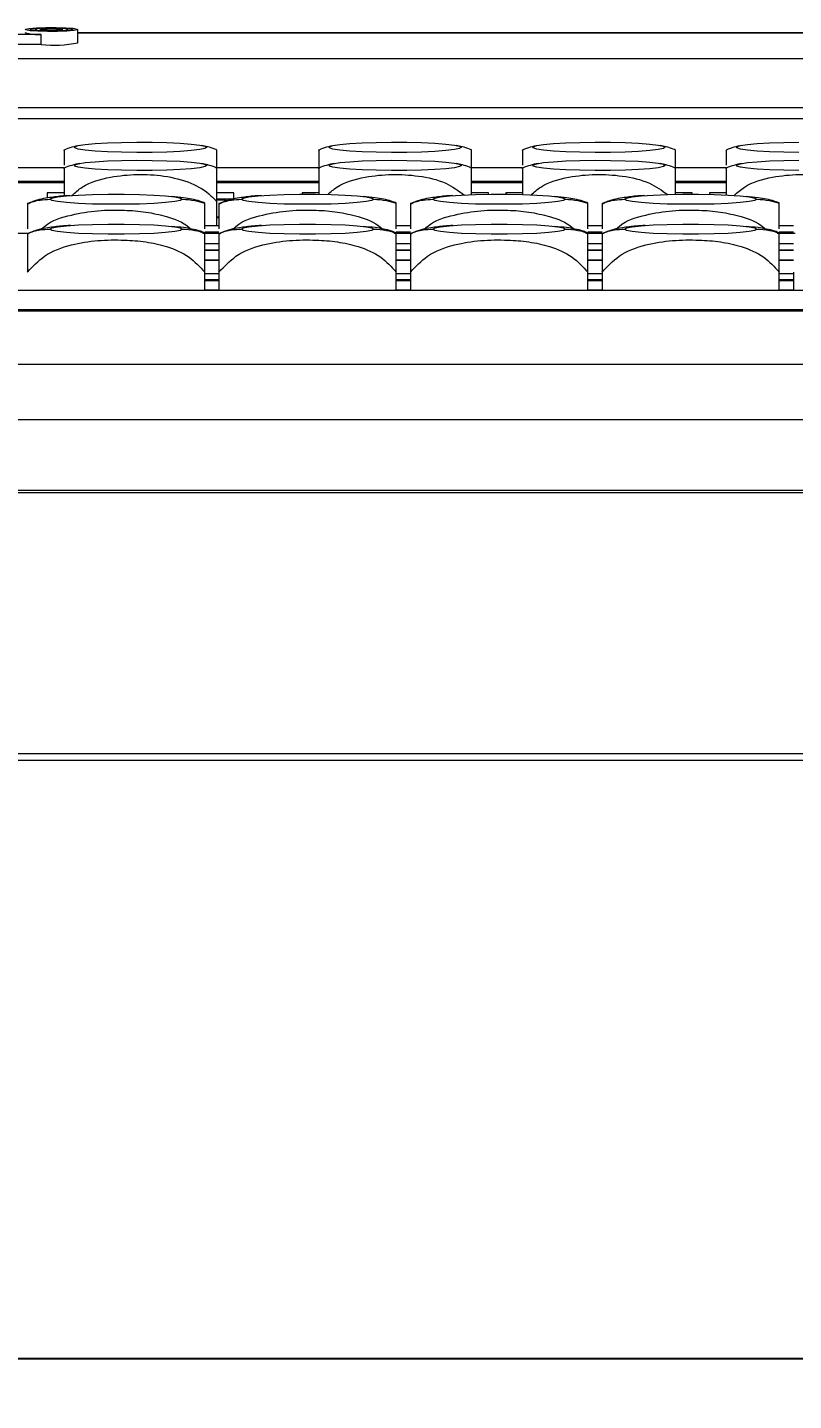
# Model space of a CAD drawing. Header units: millimetres. Extents: x 34 to 261, y 11 to 208.
# Drawn here: x 46.77 to 61.81, y 10.83 to 37.78 of the extents above; entities that cross this region are included whole.
import ezdxf

# ---------------------------------------------------------------- set-up
doc = ezdxf.new("R2010")
doc.units = ezdxf.units.MM
doc.styles.add('SLDTEXTSTYLE0', font='TXT', dxfattribs={"width": 0.75})
doc.dimstyles.new('SLDDIMSTYLE1', dxfattribs={"dimtxt": 3.96875, "dimasz": 3.302, "dimexe": 0, "dimexo": 0.0625, "dimgap": 0.992188, "dimtad": 1, "dimlfac": 5, "dimrnd": 1e-09, "dimzin": 4, "dimdsep": 46, "dimtxsty": 'SLDTEXTSTYLE0', "dimsah": 1, "dimcen": 0.09, "dimadec": 0, "dimazin": 1, "dimtfac": 1, "dimtofl": 0, "dimtmove": 0, "dimatfit": 3, "dimfxl": 1, "dimfrac": 2, "dimtolj": 1, "dimtzin": 12, "dimarcsym": 0})

# ---------------------------------------------------------------- blocks, each defined once
blk = doc.blocks.new('_D_1')
for p, q in [((37.543, 22.878), (37.543, 10.832)), ((117.643, 22.878), (117.643, 10.832)), ((117.643, 11.651), (37.543, 11.651))]:
    blk.add_line(p, q)
for points in [[(37.543, 11.651), (40.845, 11.143), (40.845, 12.159)], [(117.643, 11.651), (114.341, 12.159), (114.341, 11.143)]]:
    blk.add_solid(points)
at = {"insert": (69.453, 16.767), "char_height": 3.9688, "attachment_point": 1, "style": 'SLDTEXTSTYLE0'}
blk.add_mtext('400.50', dxfattribs=at)

msp = doc.modelspace()

# ---------------------------------------------------------------- linework, layer by layer
at = {"color": 7, "linetype": 'Continuous', "lineweight": 15}
for p, q in [((46.9219, 37.7454), (46.9219, 37.7244)), ((47.5619, 37.7244), (47.5619, 37.7454)), ((47.7619, 37.4862), (47.7619, 37.7454)), ((47.0419, 37.6485), (46.4219, 37.6485)), ((47.0419, 37.4491), (47.0419, 37.6485)), ((92.1919, 37.6777), (47.7619, 37.6777)), ((47.0419, 37.4491), (46.4219, 37.4491)), ((47.4919, 34.7587), (42.4919, 34.7587)), ((44.8819, 34.7402), (47.4919, 34.7402)), ((47.4919, 34.5363), (47.1619, 34.5363)), ((47.1619, 34.5363), (47.1619, 34.436)), ((52.4919, 34.7587), (50.4919, 34.7587)), ((50.4919, 34.7402), (52.4919, 34.7402)), ((50.8219, 34.5363), (50.4919, 34.5363)), ((50.8219, 34.4088), (50.8219, 34.5363)), ((52.1619, 34.5363), (52.1619, 34.5129)), ((52.4919, 34.5363), (52.1619, 34.5363)), ((56.4919, 34.7587), (55.4919, 34.7587)), ((55.4919, 34.7402), (56.4919, 34.7402)), ((55.8219, 34.5363), (55.4919, 34.5363)), ((55.8219, 34.5119), (55.8219, 34.5363)), ((56.1619, 34.5363), (56.1619, 34.5127)), ((56.4919, 34.5363), (56.1619, 34.5363)), ((60.4919, 34.7587), (59.4919, 34.7587)), ((59.4919, 34.7402), (60.4919, 34.7402)), ((59.4919, 34.5105), (59.4919, 34.7181)), ((59.8219, 34.5363), (59.4919, 34.5363)), ((59.8219, 34.5132), (59.8219, 34.5363)), ((60.1619, 34.5363), (60.1619, 34.5091)), ((60.4919, 34.5363), (60.1619, 34.5363)), ((50.8219, 34.4167), (50.4919, 34.4167)), ((50.4919, 34.4043), (50.6619, 34.4043)), ((50.4919, 33.8985), (50.4919, 34.3629)), ((50.6619, 34.4043), (50.6619, 34.3652)), ((50.5319, 34.0615), (50.4919, 34.0615)), ((50.5319, 34.0491), (50.4919, 34.0491)), ((46.4519, 33.7449), (46.8069, 33.7449)), ((50.2119, 33.7449), (50.5669, 33.7449)), ((50.2519, 33.8985), (50.5319, 33.8985)), ((50.5319, 33.7634), (50.2519, 33.7634)), ((53.9719, 33.7449), (54.3269, 33.7449)), ((54.0119, 33.8985), (54.2919, 33.8985)), ((54.2919, 33.7634), (54.0119, 33.7634)), ((57.7319, 33.7449), (58.0869, 33.7449)), ((57.7719, 33.8985), (58.0519, 33.8985)), ((58.0519, 33.7634), (57.7719, 33.7634)), ((61.4919, 33.7449), (61.8469, 33.7449)), ((61.5319, 33.8985), (61.8119, 33.8985)), ((61.8119, 33.7634), (61.5319, 33.7634)), ((50.2519, 33.571), (50.2519, 33.6765)), ((50.2519, 33.2159), (50.2519, 33.571)), ((50.5319, 33.5356), (50.2519, 33.5356)), ((54.0119, 33.571), (54.0119, 33.6765)), ((54.2919, 33.5356), (54.0119, 33.5356)), ((57.7719, 33.571), (57.7719, 33.6765)), ((57.7719, 33.2159), (57.7719, 33.571)), ((58.0519, 33.5356), (57.7719, 33.5356)), ((61.5319, 33.571), (61.5319, 33.6765)), ((61.8119, 33.5356), (61.5319, 33.5356)), ((50.5319, 33.416), (50.2519, 33.416)), ((50.5319, 33.4036), (50.2519, 33.4036)), ((50.2519, 33.2241), (50.5319, 33.2241)), ((50.2519, 33.2159), (50.5319, 33.2159)), ((54.2919, 33.416), (54.0119, 33.416)), ((54.2919, 33.4036), (54.0119, 33.4036)), ((54.0119, 33.2241), (54.2919, 33.2241)), ((54.0119, 33.2159), (54.2919, 33.2159)), ((58.0519, 33.416), (57.7719, 33.416)), ((58.0519, 33.4036), (57.7719, 33.4036)), ((57.7719, 33.2241), (58.0519, 33.2241)), ((57.7719, 33.2159), (58.0519, 33.2159)), ((61.8119, 33.416), (61.5319, 33.416)), ((61.8119, 33.4036), (61.5319, 33.4036)), ((61.5319, 33.2241), (61.8119, 33.2241)), ((61.5319, 33.2159), (61.8119, 33.2159)), ((50.2519, 32.6291), (50.2519, 32.9841)), ((50.5319, 32.9488), (50.2519, 32.9488)), ((50.5319, 32.9841), (50.5319, 32.6291)), ((54.0119, 32.6291), (54.0119, 32.9841)), ((54.2919, 32.9488), (54.0119, 32.9488)), ((54.2919, 32.9841), (54.2919, 32.6291)), ((57.7719, 32.6291), (57.7719, 32.9841)), ((58.0519, 32.9488), (57.7719, 32.9488)), ((58.0519, 32.9841), (58.0519, 32.6291)), ((61.5319, 32.6291), (61.5319, 32.9841)), ((61.8119, 32.9488), (61.5319, 32.9488)), ((61.8119, 32.9841), (61.8119, 32.6291)), ((38.9219, 32.6291), (88.1819, 32.6291)), ((50.5319, 32.8291), (50.2519, 32.8291)), ((50.2519, 32.8168), (50.5319, 32.8168)), ((50.2519, 32.6373), (50.5319, 32.6373)), ((54.2919, 32.8291), (54.0119, 32.8291)), ((54.0119, 32.8168), (54.2919, 32.8168)), ((54.0119, 32.6373), (54.2919, 32.6373)), ((58.0519, 32.8291), (57.7719, 32.8291)), ((57.7719, 32.8168), (58.0519, 32.8168)), ((57.7719, 32.6373), (58.0519, 32.6373)), ((61.8119, 32.8291), (61.5319, 32.8291)), ((61.5319, 32.8168), (61.8119, 32.8168)), ((61.5319, 32.6373), (61.8119, 32.6373)), ((89.7919, 32.2438), (37.3119, 32.2438)), ((37.3119, 32.2253), (117.8719, 32.2253)), ((37.3119, 31.1761), (117.8719, 31.1761)), ((117.8719, 30.0842), (37.3119, 30.0842)), ((117.8719, 28.6975), (37.3119, 28.6975)), ((117.4028, 28.6973), (37.7828, 28.6973)), ((117.2569, 23.5255), (37.9286, 23.5255)), ((117.2569, 23.3975), (37.9286, 23.3975))]:
    msp.add_line(p, q, dxfattribs=at)
at = {"color": 8, "linetype": 'Continuous', "lineweight": 15}
for p, q in [((92.1919, 37.6747), (47.7619, 37.6747)), ((37.3119, 37.1773), (92.9175, 37.1773)), ((96.7919, 36.2077), (37.3119, 36.2077)), ((37.3119, 35.9976), (96.7919, 35.9976)), ((47.4919, 35.028), (42.4919, 35.028)), ((52.4919, 35.028), (50.4919, 35.028)), ((56.4919, 35.028), (55.4919, 35.028)), ((60.4919, 35.028), (59.4919, 35.028)), ((37.7828, 28.6547), (76.9287, 28.6547))]:
    msp.add_line(p, q, dxfattribs=at)
at = {"color": 7, "linetype": 'Continuous', "lineweight": 15, "flags": 128}
for points in [[(46.7319, 37.7532), (46.8085, 37.7676), (46.9497, 37.7786), (47.1346, 37.7847), (47.3355, 37.7849), (47.5225, 37.7792), (47.6675, 37.7684), (47.749, 37.7543), (47.7548, 37.7388), (47.684, 37.7242), (47.5472, 37.7129), (47.3649, 37.7064), (47.1641, 37.7057), (46.975, 37.7109), (46.8258, 37.7213), (46.7386, 37.7353), (46.7266, 37.7508)], [(47.6619, 37.7454), (47.63, 37.733), (47.5389, 37.7224), (47.4027, 37.7154), (47.2419, 37.7129), (47.0812, 37.7154), (46.9449, 37.7224), (46.8539, 37.733), (46.8219, 37.7454), (46.8539, 37.7578), (46.9449, 37.7683), (47.0812, 37.7753), (47.2419, 37.7778), (47.4027, 37.7753), (47.5389, 37.7683), (47.63, 37.7578), (47.6619, 37.7454)], [(47.5619, 37.7454), (47.5376, 37.7548), (47.4682, 37.7628), (47.3644, 37.7682), (47.2419, 37.7701), (47.1195, 37.7682), (47.0157, 37.7628), (46.9463, 37.7548), (46.9219, 37.7454), (46.9463, 37.7359), (47.0157, 37.7279), (47.1195, 37.7225), (47.2419, 37.7207), (47.3644, 37.7225), (47.4682, 37.7279), (47.5376, 37.7359), (47.5619, 37.7454)], [(47.4619, 37.7454), (47.4452, 37.7389), (47.3975, 37.7334), (47.3261, 37.7297), (47.2419, 37.7284), (47.1577, 37.7297), (47.0864, 37.7334), (47.0387, 37.7389), (47.0219, 37.7454), (47.0387, 37.7519), (47.0864, 37.7574), (47.1577, 37.7611), (47.2419, 37.7624), (47.3261, 37.7611), (47.3975, 37.7574), (47.4452, 37.7519), (47.4619, 37.7454)], [(50.2919, 35.4321), (50.2569, 35.4089), (50.1536, 35.387), (49.9878, 35.3676), (49.7682, 35.3516), (49.5068, 35.3399), (49.2177, 35.3332), (48.9163, 35.3319), (48.6191, 35.3359), (48.3419, 35.3452), (48.0998, 35.3591), (47.9058, 35.3769), (47.7703, 35.3978), (47.7007, 35.4204), (47.7007, 35.4438), (47.7703, 35.4664), (47.9058, 35.4873), (48.0998, 35.5051), (48.3419, 35.519), (48.6191, 35.5283), (48.9163, 35.5323), (49.2177, 35.531), (49.5068, 35.5243), (49.7682, 35.5126), (49.9878, 35.4966), (50.1536, 35.4771), (50.2569, 35.4552), (50.2919, 35.4321)], [(55.2919, 35.4321), (55.2569, 35.4089), (55.1536, 35.387), (54.9878, 35.3676), (54.7682, 35.3516), (54.5068, 35.3399), (54.2177, 35.3332), (53.9163, 35.3319), (53.6191, 35.3359), (53.3419, 35.3452), (53.0998, 35.3591), (52.9058, 35.3769), (52.7703, 35.3978), (52.7007, 35.4204), (52.7007, 35.4438), (52.7703, 35.4664), (52.9058, 35.4873), (53.0998, 35.5051), (53.3419, 35.519), (53.6191, 35.5283), (53.9163, 35.5323), (54.2177, 35.531), (54.5068, 35.5243), (54.7682, 35.5126), (54.9878, 35.4966), (55.1536, 35.4771), (55.2569, 35.4552), (55.2919, 35.4321)], [(59.2919, 35.4321), (59.2569, 35.4089), (59.1536, 35.387), (58.9878, 35.3676), (58.7682, 35.3516), (58.5068, 35.3399), (58.2177, 35.3332), (57.9163, 35.3319), (57.6191, 35.3359), (57.3419, 35.3452), (57.0998, 35.3591), (56.9058, 35.3769), (56.7703, 35.3978), (56.7007, 35.4204), (56.7007, 35.4438), (56.7703, 35.4664), (56.9058, 35.4873), (57.0998, 35.5051), (57.3419, 35.519), (57.6191, 35.5283), (57.9163, 35.5323), (58.2177, 35.531), (58.5068, 35.5243), (58.7682, 35.5126), (58.9878, 35.4966), (59.1536, 35.4771), (59.2569, 35.4552), (59.2919, 35.4321)], [(61.9163, 35.3319), (61.6191, 35.3359), (61.3419, 35.3452), (61.0998, 35.3591), (60.9058, 35.3769), (60.7703, 35.3978), (60.7007, 35.4204), (60.7007, 35.4438), (60.7703, 35.4664), (60.9058, 35.4873), (61.0998, 35.5051), (61.3419, 35.519), (61.6191, 35.5283), (61.9163, 35.5323)], [(50.2919, 35.0769), (50.2569, 35.0538), (50.1536, 35.0319), (49.9878, 35.0124), (49.7682, 34.9964), (49.5068, 34.9847), (49.2177, 34.9781), (48.9163, 34.9767), (48.6191, 34.9807), (48.3419, 34.99), (48.0998, 35.0039), (47.9058, 35.0218), (47.7703, 35.0426), (47.7007, 35.0653), (47.7007, 35.0886), (47.7703, 35.1112), (47.9058, 35.1321), (48.0998, 35.1499), (48.3419, 35.1638), (48.6191, 35.1731), (48.9163, 35.1771), (49.2177, 35.1758), (49.5068, 35.1691), (49.7682, 35.1574), (49.9878, 35.1414), (50.1536, 35.122), (50.2569, 35.1001), (50.2919, 35.0769)], [(55.2919, 35.0769), (55.2569, 35.0538), (55.1536, 35.0319), (54.9878, 35.0124), (54.7682, 34.9964), (54.5068, 34.9847), (54.2177, 34.9781), (53.9163, 34.9767), (53.6191, 34.9807), (53.3419, 34.99), (53.0998, 35.0039), (52.9058, 35.0218), (52.7703, 35.0426), (52.7007, 35.0653), (52.7007, 35.0886), (52.7703, 35.1112), (52.9058, 35.1321), (53.0998, 35.1499), (53.3419, 35.1638), (53.6191, 35.1731), (53.9163, 35.1771), (54.2177, 35.1758), (54.5068, 35.1691), (54.7682, 35.1574), (54.9878, 35.1414), (55.1536, 35.122), (55.2569, 35.1001), (55.2919, 35.0769)], [(59.2919, 35.0769), (59.2569, 35.0538), (59.1536, 35.0319), (58.9878, 35.0124), (58.7682, 34.9964), (58.5068, 34.9847), (58.2177, 34.9781), (57.9163, 34.9767), (57.6191, 34.9807), (57.3419, 34.99), (57.0998, 35.0039), (56.9058, 35.0218), (56.7703, 35.0426), (56.7007, 35.0653), (56.7007, 35.0886), (56.7703, 35.1112), (56.9058, 35.1321), (57.0998, 35.1499), (57.3419, 35.1638), (57.6191, 35.1731), (57.9163, 35.1771), (58.2177, 35.1758), (58.5068, 35.1691), (58.7682, 35.1574), (58.9878, 35.1414), (59.1536, 35.122), (59.2569, 35.1001), (59.2919, 35.0769)], [(61.9163, 34.9767), (61.6191, 34.9807), (61.3419, 34.99), (61.0998, 35.0039), (60.9058, 35.0218), (60.7703, 35.0426), (60.7007, 35.0653), (60.7007, 35.0886), (60.7703, 35.1112), (60.9058, 35.1321), (61.0998, 35.1499), (61.3419, 35.1638), (61.6191, 35.1731), (61.9163, 35.1771)], [(47.2119, 34.4129), (47.2497, 34.4369), (47.3608, 34.4595), (47.5389, 34.4794), (47.7734, 34.4955), (48.0509, 34.5067), (48.3552, 34.5125), (48.6686, 34.5125), (48.9729, 34.5067), (49.2504, 34.4955), (49.485, 34.4794), (49.663, 34.4595), (49.7742, 34.4369), (49.8119, 34.4129)], [(50.9719, 34.4129), (51.0097, 34.4369), (51.1208, 34.4595), (51.2989, 34.4794), (51.5334, 34.4955), (51.8109, 34.5067), (52.1152, 34.5125), (52.4286, 34.5125), (52.7329, 34.5067), (53.0104, 34.4955), (53.245, 34.4794), (53.423, 34.4595), (53.5342, 34.4369), (53.5719, 34.4129)], [(54.7319, 34.4129), (54.7697, 34.4369), (54.8808, 34.4595), (55.0589, 34.4794), (55.2934, 34.4955), (55.5709, 34.5067), (55.8752, 34.5125), (56.1886, 34.5125), (56.4929, 34.5067), (56.7704, 34.4955), (57.005, 34.4794), (57.183, 34.4595), (57.2942, 34.4369), (57.3319, 34.4129)], [(58.4919, 34.4129), (58.5297, 34.4369), (58.6408, 34.4595), (58.8189, 34.4794), (59.0534, 34.4955), (59.3309, 34.5067), (59.6352, 34.5125), (59.9486, 34.5125), (60.2529, 34.5067), (60.5304, 34.4955), (60.765, 34.4794), (60.943, 34.4595), (61.0542, 34.4369), (61.0919, 34.4129)], [(49.8119, 34.4129), (49.7742, 34.3888), (49.663, 34.3662), (49.485, 34.3463), (49.2504, 34.3303), (48.9729, 34.319), (48.6686, 34.3132), (48.3552, 34.3132), (48.0509, 34.319), (47.7734, 34.3303), (47.5389, 34.3463), (47.3608, 34.3662), (47.2497, 34.3888), (47.2119, 34.4129)], [(53.5719, 34.4129), (53.5342, 34.3888), (53.423, 34.3662), (53.245, 34.3463), (53.0104, 34.3303), (52.7329, 34.319), (52.4286, 34.3132), (52.1152, 34.3132), (51.8109, 34.319), (51.5334, 34.3303), (51.2989, 34.3463), (51.1208, 34.3662), (51.0097, 34.3888), (50.9719, 34.4129)], [(57.3319, 34.4129), (57.2942, 34.3888), (57.183, 34.3662), (57.005, 34.3463), (56.7704, 34.3303), (56.4929, 34.319), (56.1886, 34.3132), (55.8752, 34.3132), (55.5709, 34.319), (55.2934, 34.3303), (55.0589, 34.3463), (54.8808, 34.3662), (54.7697, 34.3888), (54.7319, 34.4129)], [(61.0919, 34.4129), (61.0542, 34.3888), (60.943, 34.3662), (60.765, 34.3463), (60.5304, 34.3303), (60.2529, 34.319), (59.9486, 34.3132), (59.6352, 34.3132), (59.3309, 34.319), (59.0534, 34.3303), (58.8189, 34.3463), (58.6408, 34.3662), (58.5297, 34.3888), (58.4919, 34.4129)], [(47.2119, 33.826), (47.2497, 33.8501), (47.3608, 33.8727), (47.5389, 33.8926), (47.7734, 33.9086), (48.0509, 33.9199), (48.3552, 33.9257), (48.6686, 33.9257), (48.9729, 33.9199), (49.2504, 33.9086), (49.485, 33.8926), (49.663, 33.8727), (49.7742, 33.8501), (49.8119, 33.826)], [(49.8119, 33.826), (49.7742, 33.802), (49.663, 33.7794), (49.485, 33.7595), (49.2504, 33.7434), (48.9729, 33.7322), (48.6686, 33.7264), (48.3552, 33.7264), (48.0509, 33.7322), (47.7734, 33.7434), (47.5389, 33.7595), (47.3608, 33.7794), (47.2497, 33.802), (47.2119, 33.826)], [(50.9719, 33.826), (51.0097, 33.8501), (51.1208, 33.8727), (51.2989, 33.8926), (51.5334, 33.9086), (51.8109, 33.9199), (52.1152, 33.9257), (52.4286, 33.9257), (52.7329, 33.9199), (53.0104, 33.9086), (53.245, 33.8926), (53.423, 33.8727), (53.5342, 33.8501), (53.5719, 33.826)], [(53.5719, 33.826), (53.5342, 33.802), (53.423, 33.7794), (53.245, 33.7595), (53.0104, 33.7434), (52.7329, 33.7322), (52.4286, 33.7264), (52.1152, 33.7264), (51.8109, 33.7322), (51.5334, 33.7434), (51.2989, 33.7595), (51.1208, 33.7794), (51.0097, 33.802), (50.9719, 33.826)], [(54.7319, 33.826), (54.7697, 33.8501), (54.8808, 33.8727), (55.0589, 33.8926), (55.2934, 33.9086), (55.5709, 33.9199), (55.8752, 33.9257), (56.1886, 33.9257), (56.4929, 33.9199), (56.7704, 33.9086), (57.005, 33.8926), (57.183, 33.8727), (57.2942, 33.8501), (57.3319, 33.826)], [(57.3319, 33.826), (57.2942, 33.802), (57.183, 33.7794), (57.005, 33.7595), (56.7704, 33.7434), (56.4929, 33.7322), (56.1886, 33.7264), (55.8752, 33.7264), (55.5709, 33.7322), (55.2934, 33.7434), (55.0589, 33.7595), (54.8808, 33.7794), (54.7697, 33.802), (54.7319, 33.826)], [(58.4919, 33.826), (58.5297, 33.8501), (58.6408, 33.8727), (58.8189, 33.8926), (59.0534, 33.9086), (59.3309, 33.9199), (59.6352, 33.9257), (59.9486, 33.9257), (60.2529, 33.9199), (60.5304, 33.9086), (60.765, 33.8926), (60.943, 33.8727), (61.0542, 33.8501), (61.0919, 33.826)], [(61.0919, 33.826), (61.0542, 33.802), (60.943, 33.7794), (60.765, 33.7595), (60.5304, 33.7434), (60.2529, 33.7322), (59.9486, 33.7264), (59.6352, 33.7264), (59.3309, 33.7322), (59.0534, 33.7434), (58.8189, 33.7595), (58.6408, 33.7794), (58.5297, 33.802), (58.4919, 33.826)]]:
    msp.add_lwpolyline(points, dxfattribs=at)
at = {"color": 7, "linetype": 'Continuous', "lineweight": 15}
for centre, radius, start, end in [((46.9705, 38.4319), 0.7867, 251.57866, 275.20802), ((47.2899, 39.6448), 2.2097, 263.55774, 282.33581)]:
    msp.add_arc(centre, radius, start, end, dxfattribs=at)
for points, knots in [([(47.7955, 35.4709), (47.7459, 35.4595), (47.651, 35.4378), (47.5398, 35.4038), (47.4879, 35.3769), (47.4863, 35.3761)], [0, 0, 0, 0, 0.5151386, 0.98522581, 1, 1, 1, 1]), ([(47.4919, 35.3652), (47.4919, 35.3687), (47.4919, 35.3773), (47.4919, 35.3193), (47.4919, 35.2439), (47.4919, 35.1293), (47.4919, 35.0831)], [0, 0, 0, 0, 0.20299975, 0.49751895, 0.79707918, 1, 1, 1, 1]), ([(50.4929, 35.3762), (50.4787, 35.383), (50.417, 35.4124), (50.3111, 35.4439), (50.2301, 35.462), (50.1912, 35.4707)], [0, 0, 0, 0, 0.13470666, 0.58512858, 1, 1, 1, 1]), ([(50.4919, 34.7181), (50.4919, 34.8319), (50.4919, 35.0915), (50.4919, 35.2898), (50.4919, 35.3726), (50.4919, 35.3738), (50.4919, 35.3741)], [0, 0, 0, 0, 0.2401066, 0.547275, 0.8572079, 1, 1, 1, 1]), ([(52.7955, 35.4709), (52.7459, 35.4595), (52.651, 35.4378), (52.5398, 35.4038), (52.4879, 35.3769), (52.4863, 35.3761)], [0, 0, 0, 0, 0.5151386, 0.9852258, 1, 1, 1, 1]), ([(52.4919, 35.3652), (52.4919, 35.3687), (52.4919, 35.3771), (52.4919, 35.3203), (52.4919, 35.2319), (52.4919, 35.0952), (52.4919, 35.028)], [0, 0, 0, 0, 0.1866846, 0.4575331, 0.7330176, 1, 1, 1, 1]), ([(55.4929, 35.3762), (55.4787, 35.383), (55.417, 35.4124), (55.3111, 35.4439), (55.2301, 35.462), (55.1912, 35.4707)], [0, 0, 0, 0, 0.1347067, 0.5851286, 1, 1, 1, 1]), ([(55.4919, 34.7181), (55.4919, 34.8319), (55.4919, 35.0915), (55.4919, 35.2898), (55.4919, 35.3726), (55.4919, 35.3738), (55.4919, 35.3741)], [0, 0, 0, 0, 0.2401066, 0.547275, 0.8572079, 1, 1, 1, 1]), ([(56.7955, 35.4709), (56.7459, 35.4595), (56.651, 35.4378), (56.5398, 35.4038), (56.4879, 35.3769), (56.4863, 35.3761)], [0, 0, 0, 0, 0.5151386, 0.9852258, 1, 1, 1, 1]), ([(56.4919, 35.3652), (56.4919, 35.3687), (56.4919, 35.3773), (56.4919, 35.3193), (56.4919, 35.2439), (56.4919, 35.1293), (56.4919, 35.0831)], [0, 0, 0, 0, 0.2029998, 0.4975189, 0.7970792, 1, 1, 1, 1]), ([(59.4929, 35.3762), (59.4787, 35.383), (59.417, 35.4124), (59.3111, 35.4439), (59.2301, 35.462), (59.1912, 35.4707)], [0, 0, 0, 0, 0.1347067, 0.5851286, 1, 1, 1, 1]), ([(59.4919, 34.7181), (59.4919, 34.8319), (59.4919, 35.0915), (59.4919, 35.2898), (59.4919, 35.3726), (59.4919, 35.3738), (59.4919, 35.3741)], [0, 0, 0, 0, 0.2401066, 0.547275, 0.8572079, 1, 1, 1, 1]), ([(60.7955, 35.4709), (60.7459, 35.4595), (60.651, 35.4378), (60.5398, 35.4038), (60.4879, 35.3769), (60.4863, 35.3761)], [0, 0, 0, 0, 0.5151386, 0.9852258, 1, 1, 1, 1]), ([(60.4919, 35.3652), (60.4919, 35.3687), (60.4919, 35.3773), (60.4919, 35.3193), (60.4919, 35.2439), (60.4919, 35.1293), (60.4919, 35.0831)], [0, 0, 0, 0, 0.2029998, 0.4975189, 0.7970792, 1, 1, 1, 1]), ([(47.7955, 35.1157), (47.7459, 35.1043), (47.651, 35.0826), (47.5398, 35.0486), (47.4879, 35.0217), (47.4863, 35.0209)], [0, 0, 0, 0, 0.5151386, 0.98522581, 1, 1, 1, 1]), ([(50.4929, 35.021), (50.4787, 35.0278), (50.417, 35.0572), (50.3111, 35.0887), (50.2301, 35.1068), (50.1912, 35.1155)], [0, 0, 0, 0, 0.1347067, 0.5851286, 1, 1, 1, 1]), ([(52.7955, 35.1157), (52.7459, 35.1043), (52.651, 35.0826), (52.5398, 35.0486), (52.4879, 35.0217), (52.4863, 35.0209)], [0, 0, 0, 0, 0.5151386, 0.9852258, 1, 1, 1, 1]), ([(55.4929, 35.021), (55.4787, 35.0278), (55.417, 35.0572), (55.3111, 35.0887), (55.2301, 35.1068), (55.1912, 35.1155)], [0, 0, 0, 0, 0.1347067, 0.5851286, 1, 1, 1, 1]), ([(56.7955, 35.1157), (56.7459, 35.1043), (56.651, 35.0826), (56.5398, 35.0486), (56.4879, 35.0217), (56.4863, 35.0209)], [0, 0, 0, 0, 0.5151386, 0.9852258, 1, 1, 1, 1]), ([(59.4929, 35.021), (59.4787, 35.0278), (59.417, 35.0572), (59.3111, 35.0887), (59.2301, 35.1068), (59.1912, 35.1155)], [0, 0, 0, 0, 0.13470666, 0.58512858, 1, 1, 1, 1]), ([(60.7955, 35.1157), (60.7459, 35.1043), (60.651, 35.0826), (60.5398, 35.0486), (60.4879, 35.0217), (60.4863, 35.0209)], [0, 0, 0, 0, 0.5151386, 0.9852258, 1, 1, 1, 1]), ([(47.4919, 35.01), (47.4919, 35.0134), (47.4919, 35.0215), (47.4919, 34.9676), (47.4919, 34.8586), (47.4919, 34.7003), (47.4919, 34.5282), (47.4919, 34.4772)], [0, 0, 0, 0, 0.1537903, 0.3769148, 0.6038582, 0.8827238, 1, 1, 1, 1]), ([(47.6454, 34.4873), (47.7107, 34.5456), (47.9226, 34.7352), (48.383, 34.856), (48.9237, 34.9134), (49.4604, 34.8812), (49.9628, 34.7614), (50.3111, 34.558), (50.4538, 34.404), (50.4919, 34.3629)], [0, 0, 0, 0, 0.084736, 0.2752832, 0.4459213, 0.6166921, 0.7954688, 0.9454366, 1, 1, 1, 1]), ([(50.4919, 34.4043), (50.4919, 34.5027), (50.4919, 34.746), (50.4919, 34.9338), (50.4919, 35.0175), (50.4919, 35.0186), (50.4919, 35.019)], [0, 0, 0, 0, 0.2154122, 0.5325627, 0.8525675, 1, 1, 1, 1]), ([(52.4919, 35.01), (52.4919, 35.0134), (52.4919, 35.0215), (52.4919, 34.9678), (52.4919, 34.8581), (52.4919, 34.7085), (52.4919, 34.5483), (52.4919, 34.5084)], [0, 0, 0, 0, 0.1577267, 0.3865623, 0.6193146, 0.905318, 1, 1, 1, 1]), ([(52.6677, 34.5053), (52.7259, 34.557), (52.9312, 34.7393), (53.3832, 34.8553), (53.9242, 34.9141), (54.4582, 34.8787), (54.9625, 34.7721), (55.2335, 34.5807), (55.3534, 34.496)], [0, 0, 0, 0, 0.0812662, 0.2865943, 0.470469, 0.6544865, 0.8471311, 1, 1, 1, 1]), ([(55.4919, 34.5017), (55.4919, 34.5642), (55.4919, 34.7691), (55.4919, 34.9315), (55.4919, 35.0178), (55.4919, 35.0187), (55.4919, 35.019)], [0, 0, 0, 0, 0.1505326, 0.4939091, 0.8403759, 1, 1, 1, 1]), ([(56.4919, 35.01), (56.4919, 35.0134), (56.4919, 35.0215), (56.4919, 34.9678), (56.4919, 34.8581), (56.4919, 34.7074), (56.4919, 34.5455), (56.4919, 34.5042)], [0, 0, 0, 0, 0.1571803, 0.3852231, 0.6171691, 0.9021817, 1, 1, 1, 1]), ([(56.6587, 34.498), (56.7197, 34.5524), (56.9278, 34.7377), (57.383, 34.8555), (57.9242, 34.9141), (58.4581, 34.8786), (58.9578, 34.7737), (59.2249, 34.5855), (59.3408, 34.5038)], [0, 0, 0, 0, 0.08542829, 0.29098572, 0.47506582, 0.65928893, 0.85214873, 1, 1, 1, 1]), ([(59.4919, 34.5069), (59.4919, 34.5675), (59.4919, 34.7704), (59.4919, 34.9314), (59.4919, 35.0178), (59.4919, 35.0187), (59.4919, 35.019)], [0, 0, 0, 0, 0.146763, 0.4916633, 0.8396676, 1, 1, 1, 1]), ([(60.4919, 35.01), (60.4919, 35.0134), (60.4919, 35.0215), (60.4919, 34.9677), (60.4919, 34.8583), (60.4919, 34.7049), (60.4919, 34.5396), (60.4919, 34.495)], [0, 0, 0, 0, 0.1560037, 0.3823394, 0.6125491, 0.8954281, 1, 1, 1, 1]), ([(60.6439, 34.486), (60.7096, 34.5448), (60.922, 34.7349), (61.3828, 34.8558), (61.9243, 34.9141), (62.4581, 34.8785), (62.9543, 34.7749), (63.2184, 34.5891), (63.3313, 34.5098)], [0, 0, 0, 0, 0.0918604, 0.2968522, 0.4804258, 0.664142, 0.8564711, 1, 1, 1, 1]), ([(46.7719, 34.3342), (46.8535, 34.3592), (46.9972, 34.4034), (47.1471, 34.41), (47.2119, 34.4129)], [0, 0, 0, 0, 0.5679473, 1, 1, 1, 1]), ([(46.7719, 34.3342), (46.7719, 34.3191), (46.7719, 34.2891), (46.7719, 34.1674), (46.7719, 34.0245), (46.7719, 33.8704), (46.7719, 33.83)], [0, 0, 0, 0, 0.2941415, 0.5875674, 0.8919233, 1, 1, 1, 1]), ([(47.6038, 34.4846), (47.5486, 34.4816), (47.409, 34.4741), (47.1611, 34.439), (46.9171, 34.3954), (46.7936, 34.325), (46.7732, 34.3134)], [0, 0, 0, 0, 0.2110465, 0.5338221, 0.9230608, 1, 1, 1, 1]), ([(50.2538, 34.3378), (50.2241, 34.3495), (50.1301, 34.3866), (49.9982, 34.415), (49.8307, 34.4462), (49.6839, 34.4575), (49.6027, 34.4637)], [0, 0, 0, 0, 0.1236757, 0.3901491, 0.6623734, 1, 1, 1, 1]), ([(49.8119, 34.4129), (49.8948, 34.4083), (50.0448, 34.4001), (50.1879, 34.3546), (50.2519, 34.3342)], [0, 0, 0, 0, 0.5520218, 1, 1, 1, 1]), ([(50.2519, 33.8304), (50.2519, 33.856), (50.2519, 34.026), (50.2519, 34.166), (50.2519, 34.29), (50.2519, 34.3193), (50.2519, 34.3342)], [0, 0, 0, 0, 0.0653846, 0.4337233, 0.7143499, 1, 1, 1, 1]), ([(50.5319, 34.3342), (50.6135, 34.3592), (50.7572, 34.4034), (50.9071, 34.41), (50.9719, 34.4129)], [0, 0, 0, 0, 0.5679473, 1, 1, 1, 1]), ([(50.5319, 34.3342), (50.5319, 34.3191), (50.5319, 34.2891), (50.5319, 34.1674), (50.5319, 34.0245), (50.5319, 33.8704), (50.5319, 33.83)], [0, 0, 0, 0, 0.294142, 0.58756848, 0.89192499, 1, 1, 1, 1]), ([(51.3638, 34.4846), (51.3086, 34.4816), (51.169, 34.4741), (50.9211, 34.439), (50.6771, 34.3954), (50.5536, 34.325), (50.5332, 34.3134)], [0, 0, 0, 0, 0.2110465, 0.5338221, 0.9230608, 1, 1, 1, 1]), ([(54.0138, 34.3378), (53.9841, 34.3495), (53.8901, 34.3866), (53.7582, 34.415), (53.5907, 34.4462), (53.4439, 34.4575), (53.3627, 34.4637)], [0, 0, 0, 0, 0.1236757, 0.3901491, 0.6623734, 1, 1, 1, 1]), ([(53.5719, 34.4129), (53.6548, 34.4083), (53.8048, 34.4001), (53.9479, 34.3546), (54.0119, 34.3342)], [0, 0, 0, 0, 0.5520218, 1, 1, 1, 1]), ([(54.0119, 33.8304), (54.0119, 33.856), (54.0119, 34.026), (54.0119, 34.166), (54.0119, 34.29), (54.0119, 34.3193), (54.0119, 34.3342)], [0, 0, 0, 0, 0.0653846, 0.4337233, 0.7143499, 1, 1, 1, 1]), ([(54.2919, 34.3342), (54.3735, 34.3592), (54.5172, 34.4034), (54.6671, 34.41), (54.7319, 34.4129)], [0, 0, 0, 0, 0.5679473, 1, 1, 1, 1]), ([(54.2919, 34.3342), (54.2919, 34.3191), (54.2919, 34.2891), (54.2919, 34.1674), (54.2919, 34.0245), (54.2919, 33.8704), (54.2919, 33.83)], [0, 0, 0, 0, 0.2941415, 0.5875674, 0.8919233, 1, 1, 1, 1]), ([(55.1238, 34.4846), (55.0686, 34.4816), (54.929, 34.4741), (54.6811, 34.439), (54.4371, 34.3954), (54.3136, 34.325), (54.2932, 34.3134)], [0, 0, 0, 0, 0.2110465, 0.5338221, 0.9230608, 1, 1, 1, 1]), ([(57.7738, 34.3378), (57.7441, 34.3495), (57.6501, 34.3866), (57.5182, 34.415), (57.3507, 34.4462), (57.2039, 34.4575), (57.1227, 34.4637)], [0, 0, 0, 0, 0.1236757, 0.3901491, 0.6623734, 1, 1, 1, 1]), ([(57.3319, 34.4129), (57.4148, 34.4083), (57.5648, 34.4001), (57.7079, 34.3546), (57.7719, 34.3342)], [0, 0, 0, 0, 0.5520218, 1, 1, 1, 1]), ([(57.7719, 33.8304), (57.7719, 33.856), (57.7719, 34.026), (57.7719, 34.166), (57.7719, 34.29), (57.7719, 34.3193), (57.7719, 34.3342)], [0, 0, 0, 0, 0.0653846, 0.4337233, 0.7143499, 1, 1, 1, 1]), ([(58.0519, 34.3342), (58.1335, 34.3592), (58.2772, 34.4034), (58.4271, 34.41), (58.4919, 34.4129)], [0, 0, 0, 0, 0.5679473, 1, 1, 1, 1]), ([(58.0519, 34.3342), (58.0519, 34.3191), (58.0519, 34.2891), (58.0519, 34.1674), (58.0519, 34.0245), (58.0519, 33.8704), (58.0519, 33.83)], [0, 0, 0, 0, 0.294142, 0.58756848, 0.89192499, 1, 1, 1, 1]), ([(58.8838, 34.4846), (58.8286, 34.4816), (58.689, 34.4741), (58.4411, 34.439), (58.1971, 34.3954), (58.0736, 34.325), (58.0532, 34.3134)], [0, 0, 0, 0, 0.2110465, 0.5338221, 0.9230608, 1, 1, 1, 1]), ([(61.5338, 34.3378), (61.5041, 34.3495), (61.4101, 34.3866), (61.2782, 34.415), (61.1107, 34.4462), (60.9639, 34.4575), (60.8827, 34.4637)], [0, 0, 0, 0, 0.1236757, 0.3901491, 0.6623734, 1, 1, 1, 1]), ([(61.0919, 34.4129), (61.1748, 34.4083), (61.3248, 34.4001), (61.4679, 34.3546), (61.5319, 34.3342)], [0, 0, 0, 0, 0.5520218, 1, 1, 1, 1]), ([(61.5319, 33.8304), (61.5319, 33.856), (61.5319, 34.026), (61.5319, 34.166), (61.5319, 34.29), (61.5319, 34.3193), (61.5319, 34.3342)], [0, 0, 0, 0, 0.0653846, 0.4337233, 0.7143499, 1, 1, 1, 1]), ([(47.0359, 33.8149), (47.0588, 33.837), (47.2197, 33.9927), (47.6216, 34.1116), (48.1517, 34.2017), (48.6438, 34.2039), (49.098, 34.1725), (49.5246, 34.0722), (49.8395, 33.9653), (49.9675, 33.8409), (49.9779, 33.8308)], [0, 0, 0, 0, 0.0308707, 0.2168511, 0.3868005, 0.5572202, 0.6921389, 0.8267218, 0.9859396, 1, 1, 1, 1]), ([(50.7959, 33.8149), (50.8188, 33.837), (50.9797, 33.9927), (51.3816, 34.1116), (51.9117, 34.2017), (52.4038, 34.2039), (52.858, 34.1725), (53.2846, 34.0722), (53.5995, 33.9653), (53.7275, 33.8409), (53.7379, 33.8308)], [0, 0, 0, 0, 0.0308707, 0.2168511, 0.3868005, 0.5572202, 0.6921389, 0.8267218, 0.9859396, 1, 1, 1, 1]), ([(54.5559, 33.8149), (54.5788, 33.837), (54.7397, 33.9927), (55.1416, 34.1116), (55.6717, 34.2017), (56.1638, 34.2039), (56.618, 34.1725), (57.0446, 34.0722), (57.3595, 33.9653), (57.4875, 33.8409), (57.4979, 33.8308)], [0, 0, 0, 0, 0.0308707, 0.2168511, 0.3868005, 0.5572202, 0.6921389, 0.8267218, 0.9859396, 1, 1, 1, 1]), ([(58.3159, 33.8149), (58.3388, 33.837), (58.4997, 33.9927), (58.9016, 34.1116), (59.4317, 34.2017), (59.9238, 34.2039), (60.378, 34.1725), (60.8046, 34.0722), (61.1195, 33.9653), (61.2475, 33.8409), (61.2579, 33.8308)], [0, 0, 0, 0, 0.0308707, 0.2168511, 0.3868005, 0.5572202, 0.6921389, 0.8267218, 0.9859396, 1, 1, 1, 1]), ([(46.7719, 33.7473), (46.8535, 33.7724), (46.9972, 33.8165), (47.1471, 33.8232), (47.2119, 33.826)], [0, 0, 0, 0, 0.5679473, 1, 1, 1, 1]), ([(46.7719, 33.7473), (46.7719, 33.7319), (46.7719, 33.7012), (46.7719, 33.585), (46.7719, 33.3864), (46.7719, 33.1558), (46.7719, 33.0096), (46.7719, 32.9841)], [0, 0, 0, 0, 0.2392959, 0.4780096, 0.7256154, 0.9522674, 1, 1, 1, 1]), ([(47.6159, 33.8985), (47.5567, 33.8954), (47.4131, 33.8878), (47.1611, 33.8522), (46.9171, 33.8085), (46.7936, 33.7381), (46.7732, 33.7265)], [0, 0, 0, 0, 0.2230164, 0.5408949, 0.9242282, 1, 1, 1, 1]), ([(50.2538, 33.7509), (50.2241, 33.7627), (50.1301, 33.7998), (49.9982, 33.8281), (49.8307, 33.8594), (49.6839, 33.8706), (49.6027, 33.8769)], [0, 0, 0, 0, 0.1236757, 0.3901491, 0.6623734, 1, 1, 1, 1]), ([(49.8119, 33.826), (49.8948, 33.8215), (50.0448, 33.8133), (50.1879, 33.7677), (50.2519, 33.7473)], [0, 0, 0, 0, 0.5520218, 1, 1, 1, 1]), ([(50.2519, 32.9841), (50.2519, 33.1036), (50.2519, 33.3739), (50.2519, 33.5837), (50.2519, 33.7021), (50.2519, 33.7322), (50.2519, 33.7473)], [0, 0, 0, 0, 0.2379154, 0.5382584, 0.7670811, 1, 1, 1, 1]), ([(50.5319, 33.7473), (50.6135, 33.7724), (50.7572, 33.8165), (50.9071, 33.8232), (50.9719, 33.826)], [0, 0, 0, 0, 0.5679473, 1, 1, 1, 1]), ([(50.5319, 33.7473), (50.5319, 33.7319), (50.5319, 33.7012), (50.5319, 33.585), (50.5319, 33.3864), (50.5319, 33.1558), (50.5319, 33.0096), (50.5319, 32.9841)], [0, 0, 0, 0, 0.2392959, 0.4780096, 0.7256154, 0.9522674, 1, 1, 1, 1]), ([(51.3638, 33.8977), (51.3086, 33.8948), (51.169, 33.8873), (50.9211, 33.8522), (50.6771, 33.8085), (50.5536, 33.7381), (50.5332, 33.7265)], [0, 0, 0, 0, 0.2110465, 0.5338221, 0.9230608, 1, 1, 1, 1]), ([(54.0138, 33.7509), (53.9841, 33.7627), (53.8901, 33.7998), (53.7582, 33.8281), (53.5907, 33.8594), (53.4439, 33.8706), (53.3627, 33.8769)], [0, 0, 0, 0, 0.1236757, 0.3901491, 0.6623734, 1, 1, 1, 1]), ([(53.5719, 33.826), (53.6548, 33.8215), (53.8048, 33.8133), (53.9479, 33.7677), (54.0119, 33.7473)], [0, 0, 0, 0, 0.5520218, 1, 1, 1, 1]), ([(54.0119, 32.9841), (54.0119, 33.1036), (54.0119, 33.3739), (54.0119, 33.5837), (54.0119, 33.7021), (54.0119, 33.7322), (54.0119, 33.7473)], [0, 0, 0, 0, 0.2379154, 0.5382584, 0.7670811, 1, 1, 1, 1]), ([(54.2919, 33.7473), (54.3735, 33.7724), (54.5172, 33.8165), (54.6671, 33.8232), (54.7319, 33.826)], [0, 0, 0, 0, 0.5679473, 1, 1, 1, 1]), ([(54.2919, 33.7473), (54.2919, 33.7319), (54.2919, 33.7012), (54.2919, 33.585), (54.2919, 33.3864), (54.2919, 33.1558), (54.2919, 33.0096), (54.2919, 32.9841)], [0, 0, 0, 0, 0.2392959, 0.4780096, 0.7256154, 0.9522674, 1, 1, 1, 1]), ([(55.1238, 33.8977), (55.0686, 33.8948), (54.929, 33.8873), (54.6811, 33.8522), (54.4371, 33.8085), (54.3136, 33.7381), (54.2932, 33.7265)], [0, 0, 0, 0, 0.2110465, 0.5338221, 0.9230608, 1, 1, 1, 1]), ([(57.7738, 33.7509), (57.7441, 33.7627), (57.6501, 33.7998), (57.5182, 33.8281), (57.3507, 33.8594), (57.2039, 33.8706), (57.1227, 33.8769)], [0, 0, 0, 0, 0.1236757, 0.3901491, 0.6623734, 1, 1, 1, 1]), ([(57.3319, 33.826), (57.4148, 33.8215), (57.5648, 33.8133), (57.7079, 33.7677), (57.7719, 33.7473)], [0, 0, 0, 0, 0.5520218, 1, 1, 1, 1]), ([(57.7719, 32.9841), (57.7719, 33.1036), (57.7719, 33.3739), (57.7719, 33.5837), (57.7719, 33.7021), (57.7719, 33.7322), (57.7719, 33.7473)], [0, 0, 0, 0, 0.2379154, 0.5382584, 0.7670811, 1, 1, 1, 1]), ([(58.0519, 33.7473), (58.1335, 33.7724), (58.2772, 33.8165), (58.4271, 33.8232), (58.4919, 33.826)], [0, 0, 0, 0, 0.5679473, 1, 1, 1, 1]), ([(58.0519, 33.7473), (58.0519, 33.7319), (58.0519, 33.7012), (58.0519, 33.585), (58.0519, 33.3864), (58.0519, 33.1558), (58.0519, 33.0096), (58.0519, 32.9841)], [0, 0, 0, 0, 0.2392959, 0.4780096, 0.7256154, 0.9522674, 1, 1, 1, 1]), ([(58.8959, 33.8985), (58.8367, 33.8954), (58.693, 33.8879), (58.4415, 33.8515), (58.2091, 33.813), (58.0962, 33.7501), (58.0869, 33.7449)], [0, 0, 0, 0, 0.2326242, 0.5641971, 0.9640448, 1, 1, 1, 1]), ([(61.5338, 33.7509), (61.5041, 33.7627), (61.4101, 33.7998), (61.2782, 33.8281), (61.1107, 33.8594), (60.9639, 33.8706), (60.8827, 33.8769)], [0, 0, 0, 0, 0.1236757, 0.3901491, 0.6623734, 1, 1, 1, 1]), ([(61.0919, 33.826), (61.1748, 33.8215), (61.3248, 33.8133), (61.4679, 33.7677), (61.5319, 33.7473)], [0, 0, 0, 0, 0.5520218, 1, 1, 1, 1]), ([(61.5319, 32.9841), (61.5319, 33.1036), (61.5319, 33.3739), (61.5319, 33.5837), (61.5319, 33.7021), (61.5319, 33.7322), (61.5319, 33.7473)], [0, 0, 0, 0, 0.2379154, 0.5382584, 0.7670811, 1, 1, 1, 1]), ([(46.7719, 33.6588), (46.7719, 33.6547), (46.7719, 33.63), (46.7719, 33.5979), (46.7719, 33.571)], [0, 0, 0, 0, 0.1622822, 1, 1, 1, 1]), ([(46.7719, 32.9841), (46.8771, 33.0955), (47.115, 33.3474), (47.6173, 33.5309), (48.1527, 33.6132), (48.644, 33.6179), (49.097, 33.5842), (49.5287, 33.4908), (49.9472, 33.3132), (50.1557, 33.088), (50.2519, 32.9841)], [0, 0, 0, 0, 0.1189242, 0.2690534, 0.406242, 0.5438102, 0.6527208, 0.7613603, 0.889886, 1, 1, 1, 1]), ([(50.5319, 33.6588), (50.5319, 33.6547), (50.5319, 33.63), (50.5319, 33.5979), (50.5319, 33.571)], [0, 0, 0, 0, 0.16226, 1, 1, 1, 1]), ([(50.5319, 32.9841), (50.6371, 33.0955), (50.875, 33.3474), (51.3773, 33.5309), (51.9127, 33.6132), (52.404, 33.6179), (52.857, 33.5842), (53.2887, 33.4908), (53.7072, 33.3132), (53.9157, 33.088), (54.0119, 32.9841)], [0, 0, 0, 0, 0.1189242, 0.2690534, 0.406242, 0.5438102, 0.6527208, 0.7613603, 0.889886, 1, 1, 1, 1]), ([(54.2919, 33.6588), (54.2919, 33.6547), (54.2919, 33.63), (54.2919, 33.5979), (54.2919, 33.571)], [0, 0, 0, 0, 0.1622822, 1, 1, 1, 1]), ([(54.2919, 32.9841), (54.3971, 33.0955), (54.635, 33.3474), (55.1373, 33.5309), (55.6727, 33.6132), (56.164, 33.6179), (56.617, 33.5842), (57.0487, 33.4908), (57.4672, 33.3132), (57.6757, 33.088), (57.7719, 32.9841)], [0, 0, 0, 0, 0.1189242, 0.2690534, 0.406242, 0.5438102, 0.6527208, 0.7613603, 0.889886, 1, 1, 1, 1]), ([(58.0519, 33.6588), (58.0519, 33.6547), (58.0519, 33.63), (58.0519, 33.5979), (58.0519, 33.571)], [0, 0, 0, 0, 0.16226, 1, 1, 1, 1]), ([(58.0519, 32.9841), (58.1571, 33.0955), (58.395, 33.3474), (58.8973, 33.5309), (59.4327, 33.6132), (59.924, 33.6179), (60.377, 33.5842), (60.8087, 33.4908), (61.2272, 33.3132), (61.4357, 33.088), (61.5319, 32.9841)], [0, 0, 0, 0, 0.1189242, 0.2690534, 0.406242, 0.5438102, 0.6527208, 0.7613603, 0.889886, 1, 1, 1, 1])]:
    msp.add_open_spline(points, degree=3, knots=knots, dxfattribs=at)

# ---------------------------------------------------------------- dimensions: what is measured, and where the dimension line sits
dim = msp.add_linear_dim(base=(37.5428, 11.651), p1=(117.6428, 23.6975), p2=(37.5428, 23.6975), dimstyle='SLDDIMSTYLE1')
dim.commit()
dim.dimension.update_dxf_attribs({"geometry": '_D_1', "text_midpoint": (77.5153, 11.651), "dimtype": 160})

doc.saveas('drawing.dxf')
